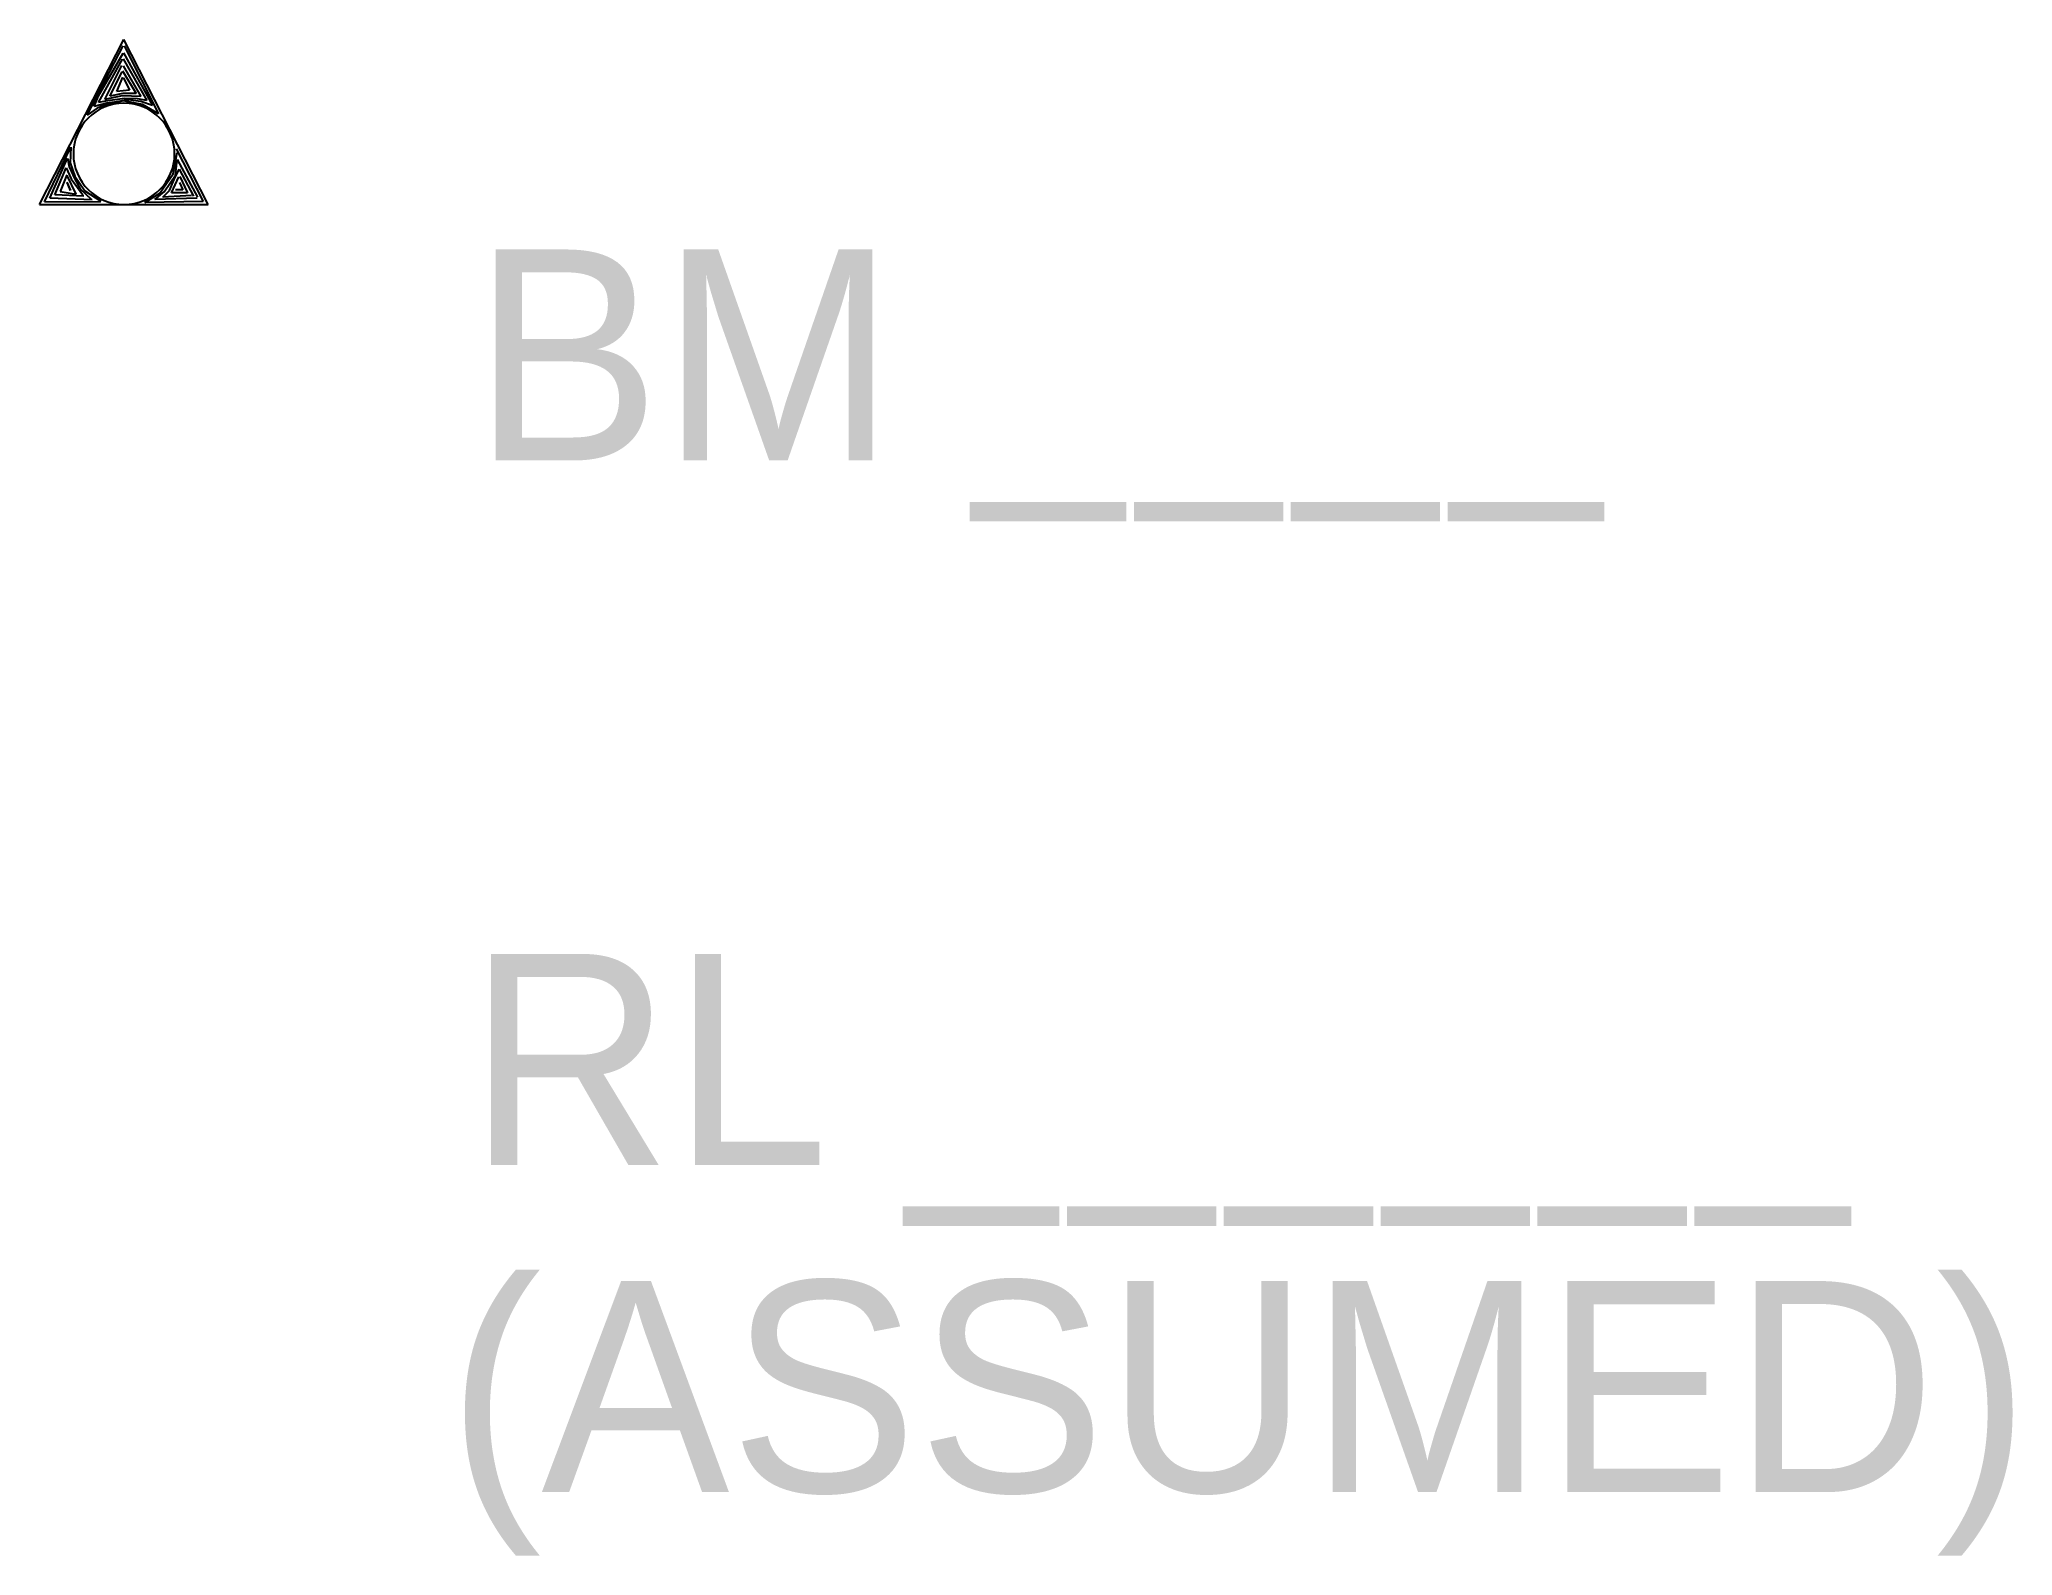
# Model space of a CAD drawing. Extents: x -0.25 to 5.6, y -4.15 to 0.34.
import ezdxf

# ---------------------------------------------------------------- set-up
doc = ezdxf.new("R2010")
doc.units = 0
doc.header["$MEASUREMENT"] = 0
doc.layers.add('CELL_BM_BENCHMARK__REV_', color=7, linetype='Continuous')

msp = doc.modelspace()

# ---------------------------------------------------------------- linework, layer by layer
at = {"layer": 'CELL_BM_BENCHMARK__REV_', "color": 30}
for p, q in [((-0.250499, -0.150197), (-0.000499, 0.338803)), ((-0.109499, 0.114803), (-0.002499, 0.319803)), ((-0.075499, 0.171803), (-0.002499, 0.297803)), ((-0.001499, 0.298803), (0.084501, 0.142803)), ((0.249501, -0.150197), (-0.000499, 0.338803)), ((0.000501, 0.319803), (0.102501, 0.118803)), ((-0.075499, 0.151803), (-0.004499, 0.280803)), ((-0.056499, 0.160803), (-0.006499, 0.261803)), ((-0.041499, 0.170803), (-0.005499, 0.242803)), ((-0.004499, 0.245803), (0.036501, 0.178803)), ((-0.002499, 0.281803), (0.067501, 0.157803)), ((-0.002499, 0.260803), (0.049501, 0.169803)), ((-0.003499, 0.178803), (-0.041499, 0.170803)), ((-0.021499, 0.184803), (-0.003499, 0.226803)), ((0.016501, 0.188803), (-0.021499, 0.184803)), ((0.036501, 0.178803), (-0.003499, 0.178803)), ((-0.001499, 0.224803), (0.016501, 0.188803)), ((-0.079499, 0.135803), (-0.109499, 0.114803)), ((-0.088499, 0.139803), (-0.075499, 0.171803)), ((-0.050499, 0.149803), (-0.088499, 0.139803)), ((-0.045499, 0.147803), (-0.079499, 0.135803)), ((-0.054499, 0.155803), (-0.075499, 0.151803)), ((-0.005499, 0.171803), (-0.056499, 0.160803)), ((0.001501, 0.163803), (-0.054499, 0.155803)), ((-0.028499, 0.152803), (-0.050499, 0.149803)), ((-0.001499, 0.156803), (-0.045499, 0.147803)), ((0.012501, 0.159803), (-0.028499, 0.152803)), ((0.049501, 0.169803), (-0.005499, 0.171803)), ((0.054501, 0.145803), (-0.001499, 0.156803)), ((0.040501, 0.162803), (0.001501, 0.163803)), ((0.049501, 0.154803), (0.012501, 0.159803)), ((0.067501, 0.157803), (0.040501, 0.162803)), ((0.084501, 0.142803), (0.049501, 0.154803)), ((0.102501, 0.118803), (0.054501, 0.145803)), ((-0.235499, -0.142197), (-0.157499, 0.019803)), ((-0.157499, 0.019803), (-0.159499, -0.026197)), ((0.145501, -0.059197), (0.157501, 0.003803)), ((0.154501, 0.014803), (0.234501, -0.141197)), ((-0.219499, -0.131197), (-0.167499, -0.013197)), ((-0.204499, -0.121197), (-0.171499, -0.041197)), ((-0.171499, -0.041197), (-0.156499, -0.074197)), ((-0.167499, -0.013197), (-0.162499, -0.038197)), ((-0.162499, -0.038197), (-0.145499, -0.075197)), ((-0.159499, -0.026197), (-0.145499, -0.066197)), ((0.148501, -0.076197), (0.163501, -0.045197)), ((0.152501, -0.063197), (0.157501, -0.017197)), ((0.157501, -0.017197), (0.217501, -0.128197)), ((0.163501, -0.045197), (0.205501, -0.125197)), ((-0.169499, -0.062197), (-0.189499, -0.111197)), ((-0.189499, -0.111197), (-0.141499, -0.119197)), ((-0.169499, -0.084197), (-0.158499, -0.108197)), ((-0.141499, -0.119197), (-0.168499, -0.064197)), ((-0.158499, -0.108197), (-0.168499, -0.085197)), ((-0.156499, -0.074197), (-0.121499, -0.121197)), ((-0.145499, -0.066197), (-0.116499, -0.109197)), ((-0.145499, -0.075197), (-0.129499, -0.103197)), ((-0.129499, -0.103197), (-0.097499, -0.134197)), ((-0.116499, -0.109197), (-0.068499, -0.140197)), ((0.061501, -0.144197), (0.106501, -0.116197)), ((0.091501, -0.135197), (0.119501, -0.112197)), ((0.106501, -0.116197), (0.145501, -0.059197)), ((0.115501, -0.128197), (0.134501, -0.108197)), ((0.119501, -0.112197), (0.152501, -0.063197)), ((0.134501, -0.108197), (0.148501, -0.076197)), ((0.140501, -0.115197), (0.162501, -0.068197)), ((0.188501, -0.115197), (0.140501, -0.115197)), ((0.174501, -0.106197), (0.152501, -0.106197)), ((0.164501, -0.085197), (0.174501, -0.106197)), ((0.165501, -0.067197), (0.188501, -0.115197)), ((-0.250499, -0.150197), (0.249501, -0.150197)), ((-0.069499, -0.143197), (-0.235499, -0.142197)), ((-0.094499, -0.136197), (-0.219499, -0.131197)), ((-0.119499, -0.125197), (-0.204499, -0.121197)), ((0.234501, -0.141197), (0.061501, -0.144197)), ((0.216501, -0.131197), (0.091501, -0.135197)), ((0.200501, -0.123197), (0.115501, -0.128197))]:
    msp.add_line(p, q, dxfattribs=at)
for start, end in [(90, 180), (0, 90), (180, 270), (270, 0)]:
    msp.add_arc((0, 0), 0.15, start, end, dxfattribs=at)

# ---------------------------------------------------------------- texts
for s, p in [('BM ____', (1.032501, -0.908197)), ('RL ______', (1.019501, -2.995197)), ('(ASSUMED)', (0.958501, -3.964197))]:
    msp.add_text(s, height=0.625002, dxfattribs=at).set_placement(p)

doc.saveas('drawing.dxf')
